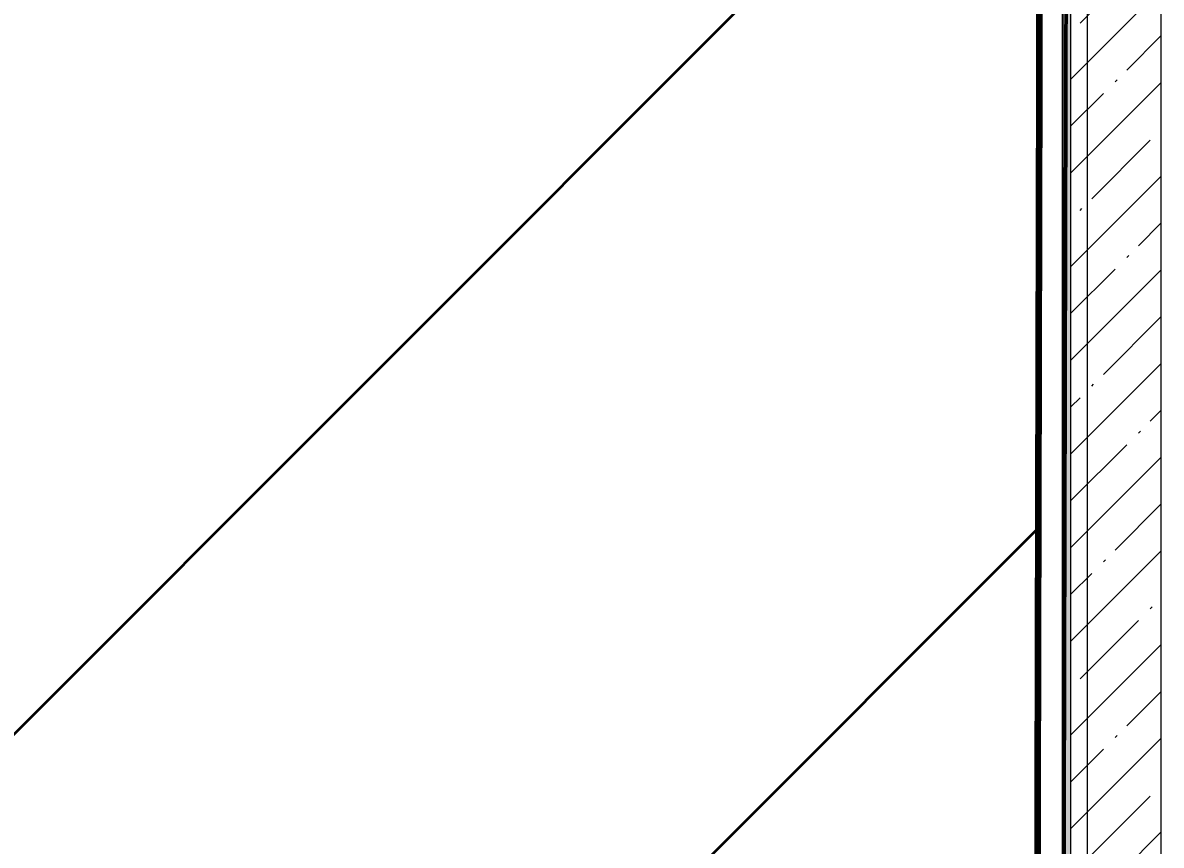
# Model space of a CAD drawing. Header units: millimetres. Extents: x -249154 to 415037, y -45458 to 354837.
# Drawn here: x 35781 to 38555, y 1598 to 3600 of the extents above; entities that cross this region are included whole.
import ezdxf

# ---------------------------------------------------------------- set-up
doc = ezdxf.new("R2010")
doc.units = ezdxf.units.MM
for name, color, linetype, lineweight in [('2)2 штукатурка', 5, 'Continuous', 50), ('3)1 шпаклевка', 4, 'Continuous', 35), ('3.4) Шп. баз 4 в 525 поз 4838м2', 160, 'Continuous', 140), ('3.4) Шп. фин 4 в 529 поз 11227м2', 6, 'Continuous', 140), ('4) демонтаж НЗ №2', 1, 'Continuous', 35), ('4.1) Дм уборка мусора НЗ 2', 20, 'Continuous', 35), ('5.6) Перегародка WD6', 6, 'Continuous', 40), ('666 покраска FK1', 211, 'Continuous', 60), ('A-FLOR', 7, 'Continuous', 9), ('I-WALL', 7, 'Continuous', 5), ('Оси', 7, 'Continuous', 9)]:
    doc.layers.add(name, color=color, linetype=linetype, lineweight=lineweight)
doc.layers.add('A-WALL-1', color=9, linetype='Continuous', lineweight=5, true_color=0x808080)
doc.layers.add('A-WALL-FNSH-1', color=9, linetype='Continuous', lineweight=5, true_color=0x808080)
doc.styles.add('GOST Common_1', font='', dxfattribs={"width": 0.9, "height": 250})
doc.styles.get('GOST Common_1').set_extended_font_data('GOST Common')

msp = doc.modelspace()

# ---------------------------------------------------------------- hatches: boundary and pattern name
at = {"layer": '4.1) Дм уборка мусора НЗ 2'}
h = msp.add_hatch(dxfattribs=at)
h.set_pattern_fill('ANSI31', color=1, scale=444)
h.paths.add_polyline_path([(38266.3, 6910.6), (37274.7, 6912.9), (37272.5, 6961), (37199.4, 6961.2), (37200.9, 7583.2), (36008.9, 7586), (33649.9, 7599.5), (33649, 7199.5), (33007, 7201), (33007.9, 7601), (32728.9, 7601.7), (32729, 7622.7), (30229, 7628.5), (30228.9, 7607.5), (29849.7, 7608.4), (29848.7, 7208.4), (29648.7, 7208.9), (29632.9, 450.9), (30233.1, 449.5), (30232.2, 69.5), (32990.2, 63), (32991.1, 443), (33633.1, 441.5), (33632.2, 61.5), (36307.9, 55.2), (36308.8, 435.2), (36750.7, 434.2), (36750.6, 384.9), (36813.4, 384.9), (36812.6, 54.1), (37970.2, 51.3), (37970.9, 331.3), (38250.9, 330.7)])
h.paths.add_polyline_path([(37043.4, 2043.7), (37043.4, 1743.7), (36390.2, 1743.7), (36390.2, 2043.7)], flags=16)
h.paths.add_polyline_path([(31829.1, 1848.6), (31829.1, 1548.6), (31176, 1548.6), (31176, 1848.6)], flags=16)
at = {"layer": 'I-WALL'}
h = msp.add_hatch(dxfattribs=at)
h.set_pattern_fill('FP_1', color=256, style=0, pattern_type=2)
h.set_pattern_definition([(45, (64.7, -136.06), (-114.04925, 114.04925), []), (45, (178.75, -136.06), (-114.04925, 114.04925), [201.612, -40.322, 6.706, -33.617])])
h.paths.add_polyline_path([(38424.3, 263.9), (38554.7, 263.9), (38554.7, 7263.9), (38334.7, 7263.9), (38334.7, 263.9), (38375.1, 263.9)])
h = msp.add_hatch(dxfattribs=at)
h.set_pattern_fill('FP_191', color=256, style=0, pattern_type=2)
h.set_pattern_definition([(0, (64.7, -136.06), (243.84, 60.96), [20.117, -162.763, 20.117, -162.763, -975.36]), (0, (64.7, -136.06), (243.84, 60.96), [-365.76, 20.117, -345.643, 20.117, -162.763, -426.72]), (0, (64.7, -136.06), (243.84, 60.96), [-914.4, 20.117, -101.803, 20.117, -284.683]), (120, (156.14, -105.58), (-174.71291, 180.69163), [20.117, -162.763, 20.117, -162.763, -975.36]), (120, (156.14, -105.58), (-174.71291, 180.69163), [-365.76, 20.117, -345.643, 20.117, -162.763, -426.72]), (120, (156.14, -105.58), (-174.71291, 180.69163), [-914.4, 20.117, -101.803, 20.117, -284.683]), (240, (186.62, 16.34), (-69.12709, -241.65163), [20.117, -162.763, 20.117, -162.763, -975.36]), (240, (186.62, 16.34), (-69.12709, -241.65163), [-365.76, 20.117, -345.643, 20.117, -162.763, -426.72]), (240, (186.62, 16.34), (-69.12709, -241.65163), [-914.4, 20.117, -101.803, 20.117, -284.683])])
h.paths.add_polyline_path([(38334.7, 263.9), (38334.7, 6913.9), (38314.7, 6913.9), (38314.7, 284.9)])
h.paths.add_polyline_path([(38334.7, 263.9), (38314.7, 283.9), (38314.7, 263.9)])

# ---------------------------------------------------------------- linework, layer by layer
at = {"layer": '2)2 штукатурка'}
msp.add_lwpolyline([(30295.7, 4.9), (33074.7, -36.1), (33074.7, 363.9), (33632.9, 362.6), (33674.7, -36.1), (38054.7, -36.1), (38054.7, 284.9), (38314.7, 283.9), (38330.3, 6910.5)], dxfattribs=at)
at = {"layer": '3)1 шпаклевка', "flags": 128}
msp.add_lwpolyline([(29647.9, 7208.9), (29632.1, 450.9), (30232.3, 449.5), (30231.4, 69.5), (32989.4, 63), (32990.3, 443), (33632.3, 441.5), (33631.4, 61.5), (36307.1, 55.2), (36308, 435.2), (36750, 434.2), (36749.1, 54.2), (37969.4, 51.3), (37970.1, 331.3), (38250.1, 330.7), (38265.6, 6958.7)], dxfattribs=at)
at = {"layer": '3.4) Шп. баз 4 в 525 поз 4838м2', "flags": 128}
msp.add_lwpolyline([(32990.2, 63), (32991.1, 443), (33633.1, 441.5), (33632.2, 61.5), (36307.9, 55.2), (36308.8, 435.2), (36750.7, 434.2), (36749.9, 54.2), (37970.2, 51.3), (37970.9, 331.3), (38250.9, 330.7), (38266.4, 6958.7), (37199.4, 6961.2), (37200.9, 7583.2), (36008.9, 7586), (36008.9, 7594), (33649.9, 7599.5), (33649, 7199.5), (33007, 7201), (33007.9, 7601), (32728.9, 7601.7), (32729, 7622.7)], dxfattribs=at)
at = {"layer": '3.4) Шп. фин 4 в 529 поз 11227м2', "flags": 128}
msp.add_lwpolyline([(29648.7, 7208.9), (29632.9, 450.9), (30233.1, 449.5), (30232.2, 69.5), (32990.2, 63), (32991.1, 443), (33633.1, 441.5), (33632.2, 61.5), (36307.9, 55.2), (36308.8, 435.2), (36750.7, 434.2), (36749.9, 54.2), (37970.2, 51.3), (37970.9, 331.3), (38250.9, 330.7), (38266.4, 6958.7)], dxfattribs=at)
at = {"layer": '4) демонтаж НЗ №2', "flags": 128}
msp.add_lwpolyline([(29648.7, 7208.9), (29632.9, 450.9), (30233.1, 449.5), (30232.2, 69.5), (32990.2, 63), (32991.1, 443), (33633.1, 441.5), (33632.2, 61.5), (36307.9, 55.2), (36308.8, 435.2), (36750.7, 434.2), (36749.9, 54.2), (37970.2, 51.3), (37970.9, 331.3), (38250.9, 330.7), (38266.4, 6958.7)], dxfattribs=at)
at = {"layer": '666 покраска FK1', "flags": 128}
msp.add_lwpolyline([(29648.7, 7208.9), (29632.9, 450.9), (30233.1, 449.5), (30232.2, 69.5), (32990.2, 63), (32991.1, 443), (33633.1, 441.5), (33632.2, 61.5), (36307.9, 55.2), (36308.8, 435.2), (36750.7, 434.2), (36749.9, 54.2), (37970.2, 51.3), (37970.9, 331.3), (38250.9, 330.7), (38266.4, 6958.7)], dxfattribs=at)
at = {"layer": 'A-FLOR'}
msp.add_line((38314.7, 6913.9), (38314.7, 284.9), dxfattribs=at)
at = {"layer": 'A-WALL-1'}
for p, q in [((38334.7, 263.9), (38334.7, 7263.9)), ((38554.7, 263.9), (38554.7, 7263.9))]:
    msp.add_line(p, q, dxfattribs=at)
at = {"layer": 'A-WALL-FNSH-1'}
msp.add_line((38313.7, 6912.9), (38313.7, 284.9), dxfattribs=at)
at = {"layer": 'Оси'}
msp.add_lwpolyline([(38374.7, -2042.3), (38374.7, 2957.7), (38374.7, 18641.7), (38374.7, 23641.7)], dxfattribs=at)

# ---------------------------------------------------------------- texts
at = {"layer": '5.6) Перегародка WD6', "color": 18, "lineweight": 25, "true_color": 0x000000, "char_height": 200, "width": 79.367, "attachment_point": 1, "style": 'GOST Common_1'}
for insert in [(36080.1, 1692.5), (36538.5, 1692.5)]:
    msp.add_mtext('\\fGOST Common|b0|i0|c204|p34|;\\W.9; ', dxfattribs=dict(at, insert=insert))

doc.saveas('drawing.dxf')
